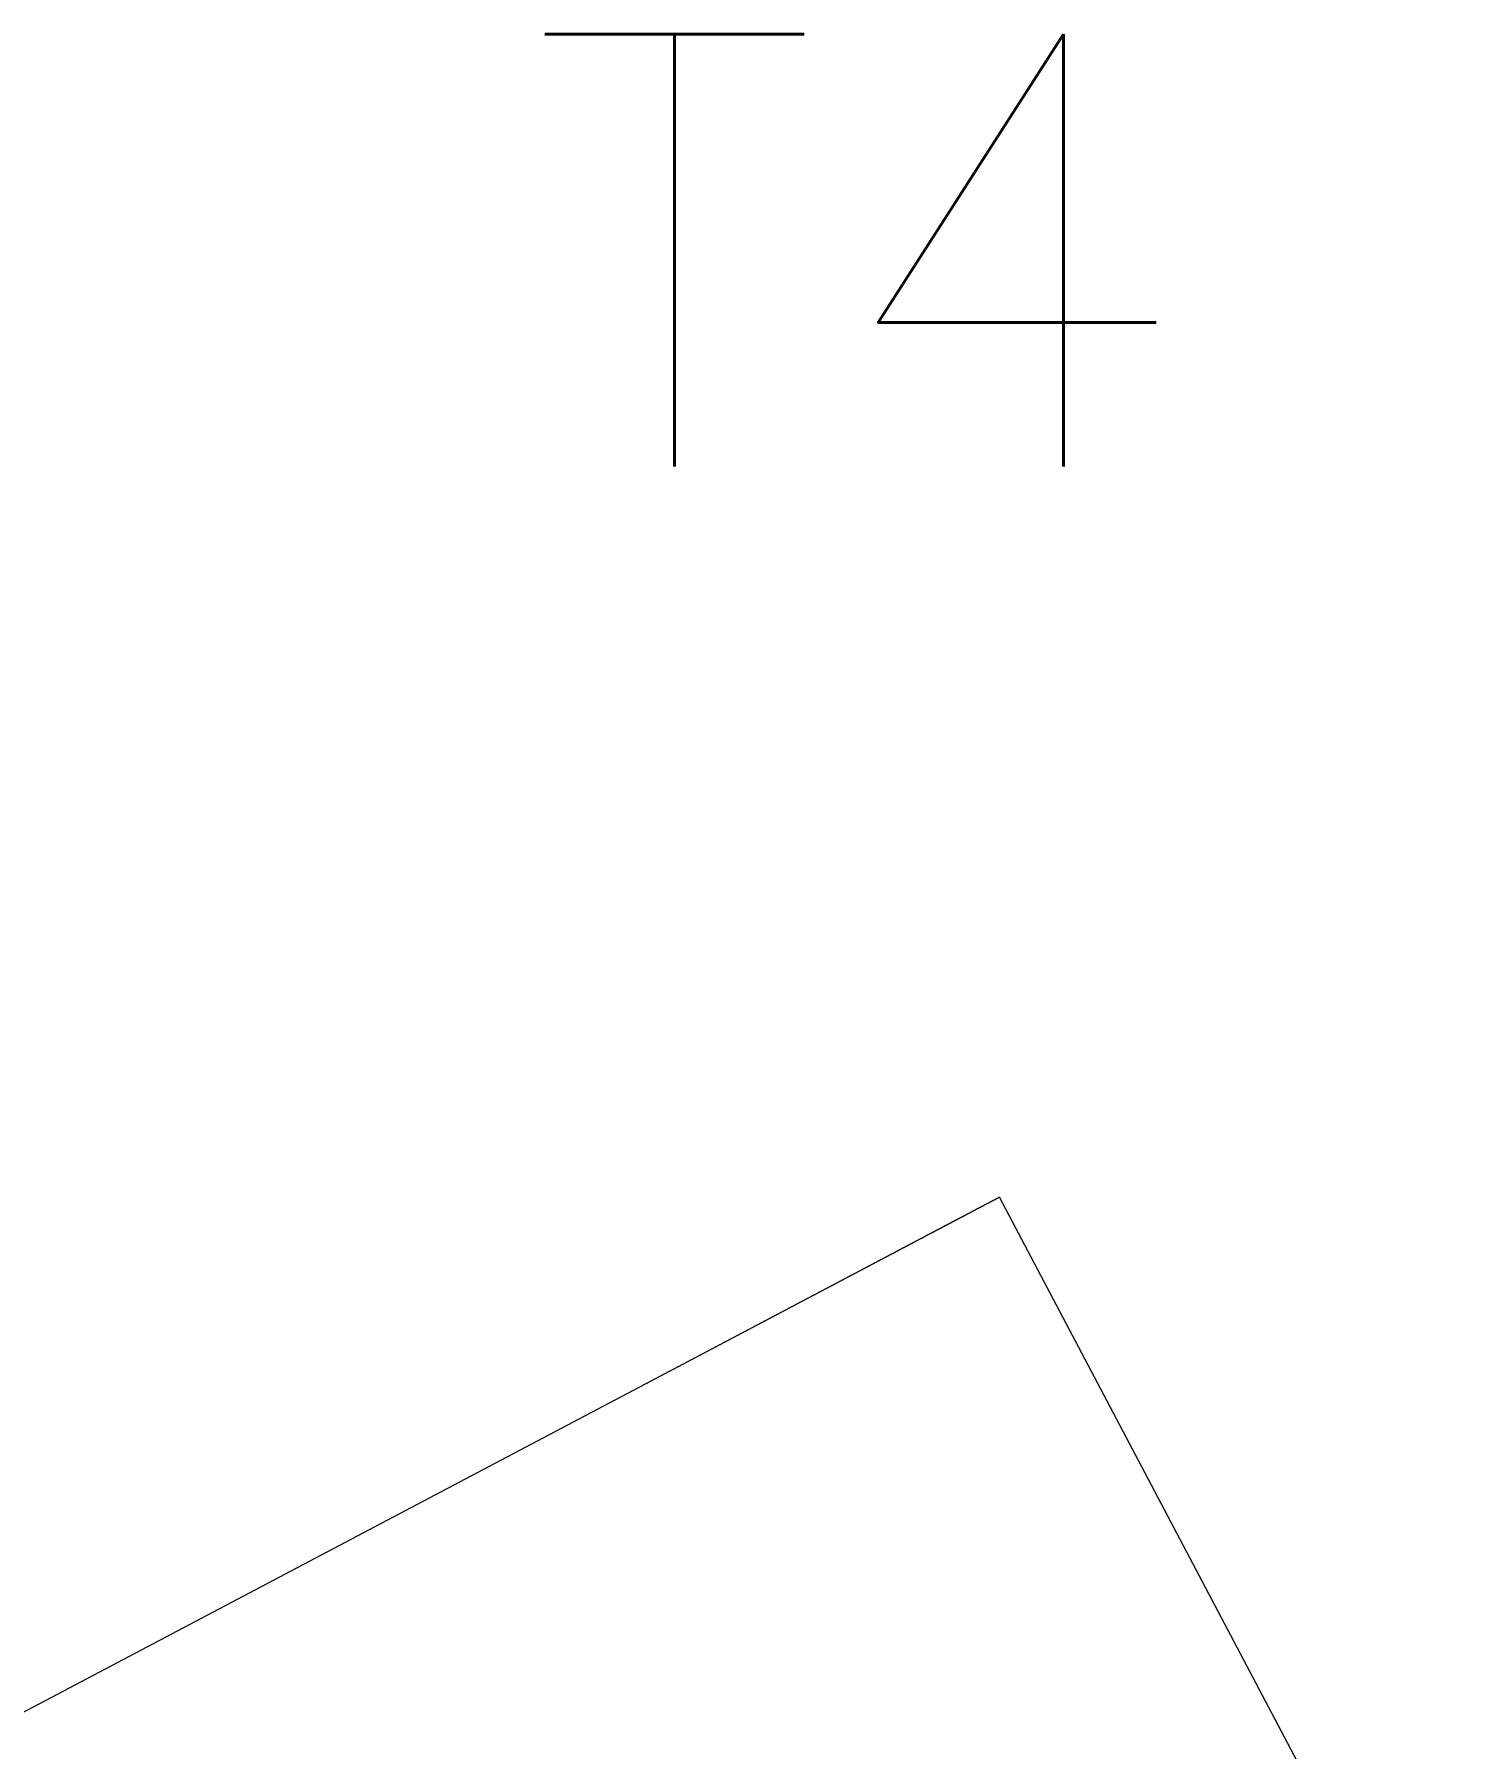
# Model space of a CAD drawing. Header units: millimetres. Extents: x 27525 to 1347740, y 16401 to 59429.
# Drawn here: x 648066.6 to 648426.6, y 35894.3 to 36322.7 of the extents above; entities that cross this region are included whole.
import ezdxf

# ---------------------------------------------------------------- set-up
doc = ezdxf.new("R2010")
doc.units = ezdxf.units.MM
doc.layers.add('ELETRICA', color=3, linetype='Continuous')
doc.layers.add('Mobiliário', color=151, linetype='Continuous', lineweight=9, plot=False)
doc.styles.get("Standard").update_dxf_attribs({"font": 'romans.shx'})

msp = doc.modelspace()

# ---------------------------------------------------------------- linework, layer by layer
at = {"layer": 'Mobiliário'}
for p, q in [((648687.401, 35312.977), (648307.79, 36032.127)), ((647821.615, 35775.494), (648219.355, 35985.445))]:
    msp.add_line(p, q, dxfattribs=at)
msp.add_lwpolyline([(648219.355, 35985.445), (648219.493, 35985.519), (648219.632, 35985.592), (648219.77, 35985.665), (648219.909, 35985.738), (648220.047, 35985.811), (648220.186, 35985.884), (648220.324, 35985.957), (648220.463, 35986.03), (648220.601, 35986.103), (648220.74, 35986.176), (648220.878, 35986.25), (648221.017, 35986.323), (648221.155, 35986.396), (648221.293, 35986.469), (648221.432, 35986.542), (648221.57, 35986.615), (648221.709, 35986.688), (648221.847, 35986.761), (648221.986, 35986.834), (648222.124, 35986.907), (648222.263, 35986.981), (648222.401, 35987.054), (648222.54, 35987.127), (648222.678, 35987.2), (648222.817, 35987.273), (648222.955, 35987.346), (648223.094, 35987.419), (648223.232, 35987.492), (648223.371, 35987.565), (648223.509, 35987.638), (648223.648, 35987.712), (648223.786, 35987.785), (648223.925, 35987.858), (648224.063, 35987.931), (648224.202, 35988.004), (648224.34, 35988.077), (648224.479, 35988.15), (648224.617, 35988.223), (648224.756, 35988.296), (648224.894, 35988.369), (648225.033, 35988.443), (648225.171, 35988.516), (648225.31, 35988.589), (648225.448, 35988.662), (648225.586, 35988.735), (648225.725, 35988.808), (648225.863, 35988.881), (648226.002, 35988.954), (648226.14, 35989.027), (648226.279, 35989.1), (648226.417, 35989.174), (648226.556, 35989.247), (648226.694, 35989.32), (648226.833, 35989.393), (648226.971, 35989.466), (648227.11, 35989.539), (648227.248, 35989.612), (648227.387, 35989.685), (648227.525, 35989.758), (648227.664, 35989.831), (648227.802, 35989.905), (648227.941, 35989.978), (648228.079, 35990.051), (648228.218, 35990.124), (648228.356, 35990.197), (648228.495, 35990.27), (648228.633, 35990.343), (648228.772, 35990.416), (648228.91, 35990.489), (648229.049, 35990.562), (648229.187, 35990.636), (648229.325, 35990.708), (648229.461, 35990.78), (648229.598, 35990.853), (648229.735, 35990.925), (648229.872, 35990.997), (648230.008, 35991.069), (648230.145, 35991.141), (648230.282, 35991.213), (648230.419, 35991.286), (648230.555, 35991.358), (648230.692, 35991.43), (648230.829, 35991.502), (648230.966, 35991.574), (648231.102, 35991.647), (648231.239, 35991.719), (648231.376, 35991.791), (648231.513, 35991.863), (648231.649, 35991.935), (648231.786, 35992.007), (648231.923, 35992.08), (648232.06, 35992.152), (648232.196, 35992.224), (648232.333, 35992.296), (648232.47, 35992.368), (648232.607, 35992.441), (648232.743, 35992.513), (648232.88, 35992.585), (648233.017, 35992.657), (648233.153, 35992.729), (648233.29, 35992.801), (648233.427, 35992.874), (648233.564, 35992.946), (648233.7, 35993.018), (648233.837, 35993.09), (648233.974, 35993.162), (648234.111, 35993.235), (648234.247, 35993.307), (648234.384, 35993.379), (648234.521, 35993.451), (648234.658, 35993.523), (648234.794, 35993.595), (648234.931, 35993.668), (648235.068, 35993.74), (648235.205, 35993.812), (648235.341, 35993.884), (648235.478, 35993.956), (648235.615, 35994.029), (648235.752, 35994.101), (648235.888, 35994.173), (648236.025, 35994.245), (648236.162, 35994.317), (648236.299, 35994.389), (648236.435, 35994.462), (648236.572, 35994.534), (648236.709, 35994.606), (648236.846, 35994.678), (648236.982, 35994.75), (648237.119, 35994.823), (648237.256, 35994.895), (648237.393, 35994.967), (648237.529, 35995.039), (648237.666, 35995.111), (648237.803, 35995.183), (648237.939, 35995.256), (648238.076, 35995.328), (648238.213, 35995.4), (648238.35, 35995.472), (648238.486, 35995.544), (648238.623, 35995.617), (648238.76, 35995.689), (648238.897, 35995.761), (648239.033, 35995.833), (648239.167, 35995.903), (648239.3, 35995.974), (648239.433, 35996.044), (648239.567, 35996.114), (648239.7, 35996.185), (648239.833, 35996.255), (648239.966, 35996.326), (648240.1, 35996.396), (648240.233, 35996.466), (648240.366, 35996.537), (648240.5, 35996.607), (648240.633, 35996.677), (648240.766, 35996.748), (648240.899, 35996.818), (648241.033, 35996.888), (648241.166, 35996.959), (648241.299, 35997.029), (648241.433, 35997.099), (648241.566, 35997.17), (648241.699, 35997.24), (648241.832, 35997.311), (648241.966, 35997.381), (648242.099, 35997.451), (648242.232, 35997.522), (648242.365, 35997.592), (648242.499, 35997.662), (648242.632, 35997.733), (648242.765, 35997.803), (648242.899, 35997.873), (648243.032, 35997.944), (648243.165, 35998.014), (648243.298, 35998.084), (648243.432, 35998.155), (648243.565, 35998.225), (648243.698, 35998.295), (648243.832, 35998.366), (648243.965, 35998.436), (648244.098, 35998.507), (648244.231, 35998.577), (648244.365, 35998.647), (648244.498, 35998.718), (648244.631, 35998.788), (648244.765, 35998.858), (648244.898, 35998.929), (648245.031, 35998.999), (648245.164, 35999.069), (648245.298, 35999.14), (648245.431, 35999.21), (648245.564, 35999.28), (648245.698, 35999.351), (648245.831, 35999.421), (648245.964, 35999.491), (648246.097, 35999.562), (648246.231, 35999.632), (648246.364, 35999.703), (648246.497, 35999.773), (648246.63, 35999.843), (648246.764, 35999.914), (648246.897, 35999.984), (648247.03, 36000.054), (648247.164, 36000.125), (648247.297, 36000.195), (648247.43, 36000.265), (648247.563, 36000.336), (648247.697, 36000.406), (648247.83, 36000.476), (648247.963, 36000.547), (648248.097, 36000.617), (648248.23, 36000.688), (648248.363, 36000.758), (648248.496, 36000.828), (648248.627, 36000.897), (648248.755, 36000.965), (648248.883, 36001.032), (648249.012, 36001.1), (648249.14, 36001.168), (648249.268, 36001.235), (648249.396, 36001.303), (648249.524, 36001.371), (648249.652, 36001.438), (648249.78, 36001.506), (648249.909, 36001.574), (648250.037, 36001.641), (648250.165, 36001.709), (648250.293, 36001.777), (648250.421, 36001.844), (648250.549, 36001.912), (648250.677, 36001.979), (648250.806, 36002.047), (648250.934, 36002.115), (648251.062, 36002.182), (648251.19, 36002.25), (648251.318, 36002.318), (648251.446, 36002.385), (648251.574, 36002.453), (648251.703, 36002.521), (648251.831, 36002.588), (648251.959, 36002.656), (648252.087, 36002.724), (648252.215, 36002.791), (648252.343, 36002.859), (648252.471, 36002.926), (648252.6, 36002.994), (648252.728, 36003.062), (648252.856, 36003.129), (648252.984, 36003.197), (648253.112, 36003.265), (648253.24, 36003.332), (648253.368, 36003.4), (648253.497, 36003.468), (648253.625, 36003.535), (648253.753, 36003.603), (648253.881, 36003.671), (648254.009, 36003.738), (648254.137, 36003.806), (648254.265, 36003.873), (648254.394, 36003.941), (648254.522, 36004.009), (648254.65, 36004.076), (648254.778, 36004.144), (648254.906, 36004.212), (648255.034, 36004.279), (648255.163, 36004.347), (648255.291, 36004.415), (648255.419, 36004.482), (648255.547, 36004.55), (648255.675, 36004.618), (648255.803, 36004.685), (648255.931, 36004.753), (648256.06, 36004.82), (648256.188, 36004.888), (648256.316, 36004.956), (648256.444, 36005.023), (648256.572, 36005.091), (648256.7, 36005.159), (648256.828, 36005.226), (648256.957, 36005.294), (648257.085, 36005.362), (648257.213, 36005.429), (648257.341, 36005.497), (648257.469, 36005.565), (648257.597, 36005.632), (648257.725, 36005.7), (648257.847, 36005.764), (648257.968, 36005.828), (648258.09, 36005.892), (648258.211, 36005.956), (648258.332, 36006.02), (648258.454, 36006.084), (648258.575, 36006.148), (648258.697, 36006.212), (648258.818, 36006.277), (648258.939, 36006.341), (648259.061, 36006.405), (648259.182, 36006.469), (648259.304, 36006.533), (648259.425, 36006.597), (648259.546, 36006.661), (648259.668, 36006.725), (648259.789, 36006.789), (648259.911, 36006.853), (648260.032, 36006.917), (648260.153, 36006.981), (648260.275, 36007.046), (648260.396, 36007.11), (648260.517, 36007.174), (648260.639, 36007.238), (648260.76, 36007.302), (648260.882, 36007.366), (648261.003, 36007.43), (648261.124, 36007.494), (648261.246, 36007.558), (648261.367, 36007.622), (648261.489, 36007.686), (648261.61, 36007.75), (648261.731, 36007.814), (648261.853, 36007.879), (648261.974, 36007.943), (648262.096, 36008.007), (648262.217, 36008.071), (648262.338, 36008.135), (648262.46, 36008.199), (648262.581, 36008.263), (648262.703, 36008.327), (648262.824, 36008.391), (648262.945, 36008.455), (648263.067, 36008.519), (648263.188, 36008.583), (648263.31, 36008.648), (648263.431, 36008.712), (648263.552, 36008.776), (648263.674, 36008.84), (648263.795, 36008.904), (648263.917, 36008.968), (648264.038, 36009.032), (648264.159, 36009.096), (648264.281, 36009.16), (648264.402, 36009.224), (648264.524, 36009.288), (648264.645, 36009.352), (648264.766, 36009.416), (648264.888, 36009.481), (648265.009, 36009.545), (648265.131, 36009.609), (648265.252, 36009.673), (648265.373, 36009.737), (648265.495, 36009.801), (648265.616, 36009.865), (648265.738, 36009.929), (648265.859, 36009.993), (648265.98, 36010.057), (648266.102, 36010.121), (648266.223, 36010.185), (648266.344, 36010.25), (648266.462, 36010.311), (648266.575, 36010.371), (648266.688, 36010.431), (648266.801, 36010.491), (648266.914, 36010.55), (648267.027, 36010.61), (648267.14, 36010.67), (648267.254, 36010.729), (648267.367, 36010.789), (648267.48, 36010.849), (648267.593, 36010.909), (648267.706, 36010.968), (648267.819, 36011.028), (648267.932, 36011.088), (648268.045, 36011.147), (648268.159, 36011.207), (648268.272, 36011.267), (648268.385, 36011.327), (648268.498, 36011.386), (648268.611, 36011.446), (648268.724, 36011.506), (648268.837, 36011.565), (648268.95, 36011.625), (648269.064, 36011.685), (648269.177, 36011.744), (648269.29, 36011.804), (648269.403, 36011.864), (648269.516, 36011.924), (648269.629, 36011.983), (648269.742, 36012.043), (648269.855, 36012.103), (648269.968, 36012.162), (648270.082, 36012.222), (648270.195, 36012.282), (648270.308, 36012.342), (648270.421, 36012.401), (648270.534, 36012.461), (648270.647, 36012.521), (648270.76, 36012.58), (648270.873, 36012.64), (648270.987, 36012.7), (648271.1, 36012.76), (648271.213, 36012.819), (648271.326, 36012.879), (648271.439, 36012.939), (648271.552, 36012.998), (648271.665, 36013.058), (648271.778, 36013.118), (648271.892, 36013.178), (648272.005, 36013.237), (648272.118, 36013.297), (648272.231, 36013.357), (648272.344, 36013.416), (648272.457, 36013.476), (648272.57, 36013.536), (648272.683, 36013.596), (648272.796, 36013.655), (648272.91, 36013.715), (648273.023, 36013.775), (648273.136, 36013.834), (648273.249, 36013.894), (648273.362, 36013.954), (648273.475, 36014.014), (648273.588, 36014.073), (648273.701, 36014.133), (648273.815, 36014.193), (648273.928, 36014.252), (648274.041, 36014.312), (648274.154, 36014.372), (648274.267, 36014.432), (648274.38, 36014.491), (648274.493, 36014.551), (648274.597, 36014.606), (648274.7, 36014.66), (648274.804, 36014.715), (648274.907, 36014.769), (648275.01, 36014.824), (648275.114, 36014.879), (648275.217, 36014.933), (648275.321, 36014.988), (648275.424, 36015.042), (648275.528, 36015.097), (648275.631, 36015.151), (648275.734, 36015.206), (648275.838, 36015.261), (648275.941, 36015.315), (648276.045, 36015.37), (648276.148, 36015.424), (648276.251, 36015.479), (648276.355, 36015.534), (648276.458, 36015.588), (648276.562, 36015.643), (648276.665, 36015.697), (648276.769, 36015.752), (648276.872, 36015.807), (648276.975, 36015.861), (648277.079, 36015.916), (648277.182, 36015.97), (648277.286, 36016.025), (648277.389, 36016.08), (648277.493, 36016.134), (648277.596, 36016.189), (648277.699, 36016.243), (648277.803, 36016.298), (648277.906, 36016.353), (648278.01, 36016.407), (648278.113, 36016.462), (648278.216, 36016.516), (648278.32, 36016.571), (648278.423, 36016.625), (648278.527, 36016.68), (648278.63, 36016.735), (648278.734, 36016.789), (648278.837, 36016.844), (648278.94, 36016.898), (648279.044, 36016.953), (648279.147, 36017.008), (648279.251, 36017.062), (648279.354, 36017.117), (648279.458, 36017.171), (648279.561, 36017.226), (648279.664, 36017.281), (648279.768, 36017.335), (648279.871, 36017.39), (648279.975, 36017.444), (648280.078, 36017.499), (648280.182, 36017.554), (648280.285, 36017.608), (648280.388, 36017.663), (648280.492, 36017.717), (648280.595, 36017.772), (648280.699, 36017.827), (648280.802, 36017.881), (648280.905, 36017.936), (648281.009, 36017.99), (648281.112, 36018.045), (648281.216, 36018.099), (648281.319, 36018.154), (648281.423, 36018.209), (648281.526, 36018.263), (648281.629, 36018.318), (648281.733, 36018.372), (648281.836, 36018.427), (648281.934, 36018.479), (648282.027, 36018.528), (648282.119, 36018.576), (648282.211, 36018.625), (648282.304, 36018.674), (648282.396, 36018.723), (648282.489, 36018.771), (648282.581, 36018.82), (648282.674, 36018.869), (648282.766, 36018.918), (648282.858, 36018.967), (648282.951, 36019.015), (648283.043, 36019.064), (648283.136, 36019.113), (648283.228, 36019.162), (648283.321, 36019.211), (648283.413, 36019.259), (648283.505, 36019.308), (648283.598, 36019.357), (648283.69, 36019.406), (648283.783, 36019.454), (648283.875, 36019.503), (648283.968, 36019.552), (648284.06, 36019.601), (648284.152, 36019.65), (648284.245, 36019.698), (648284.337, 36019.747), (648284.43, 36019.796), (648284.522, 36019.845), (648284.614, 36019.894), (648284.707, 36019.942), (648284.799, 36019.991), (648284.892, 36020.04), (648284.984, 36020.089), (648285.077, 36020.137), (648285.169, 36020.186), (648285.261, 36020.235), (648285.354, 36020.284), (648285.446, 36020.333), (648285.539, 36020.381), (648285.631, 36020.43), (648285.724, 36020.479), (648285.816, 36020.528), (648285.908, 36020.577), (648286.001, 36020.625), (648286.093, 36020.674), (648286.186, 36020.723), (648286.278, 36020.772), (648286.371, 36020.82), (648286.463, 36020.869), (648286.555, 36020.918), (648286.648, 36020.967), (648286.74, 36021.016), (648286.833, 36021.064), (648286.925, 36021.113), (648287.018, 36021.162), (648287.11, 36021.211), (648287.202, 36021.26), (648287.295, 36021.308), (648287.387, 36021.357), (648287.48, 36021.406), (648287.572, 36021.455), (648287.664, 36021.504), (648287.757, 36021.552), (648287.849, 36021.601), (648287.942, 36021.65), (648288.034, 36021.699), (648288.127, 36021.747), (648288.219, 36021.796), (648288.311, 36021.845), (648288.404, 36021.894), (648288.496, 36021.943), (648288.577, 36021.985), (648288.657, 36022.027), (648288.737, 36022.07), (648288.817, 36022.112), (648288.898, 36022.154), (648288.978, 36022.197), (648289.058, 36022.239), (648289.138, 36022.282), (648289.219, 36022.324), (648289.299, 36022.366), (648289.379, 36022.409), (648289.459, 36022.451), (648289.54, 36022.493), (648289.62, 36022.536), (648289.7, 36022.578), (648289.781, 36022.62), (648289.861, 36022.663), (648289.941, 36022.705), (648290.021, 36022.748), (648290.102, 36022.79), (648290.182, 36022.832), (648290.262, 36022.875), (648290.342, 36022.917), (648290.423, 36022.959), (648290.503, 36023.002), (648290.583, 36023.044), (648290.663, 36023.087), (648290.744, 36023.129), (648290.824, 36023.171), (648290.904, 36023.214), (648290.984, 36023.256), (648291.065, 36023.298), (648291.145, 36023.341), (648291.225, 36023.383), (648291.306, 36023.425), (648291.386, 36023.468), (648291.466, 36023.51), (648291.546, 36023.553), (648291.627, 36023.595), (648291.707, 36023.637), (648291.787, 36023.68), (648291.867, 36023.722), (648291.948, 36023.764), (648292.028, 36023.807), (648292.108, 36023.849), (648292.188, 36023.892), (648292.269, 36023.934), (648292.349, 36023.976), (648292.429, 36024.019), (648292.509, 36024.061), (648292.59, 36024.103), (648292.67, 36024.146), (648292.75, 36024.188), (648292.831, 36024.23), (648292.911, 36024.273), (648292.991, 36024.315), (648293.071, 36024.358), (648293.152, 36024.4), (648293.232, 36024.442), (648293.312, 36024.485), (648293.392, 36024.527), (648293.473, 36024.569), (648293.553, 36024.612), (648293.633, 36024.654), (648293.713, 36024.697), (648293.794, 36024.739), (648293.874, 36024.781), (648293.954, 36024.824), (648294.034, 36024.866), (648294.115, 36024.908), (648294.195, 36024.951), (648294.269, 36024.99), (648294.336, 36025.025), (648294.403, 36025.06), (648294.47, 36025.096), (648294.537, 36025.131), (648294.604, 36025.167), (648294.671, 36025.202), (648294.738, 36025.238), (648294.805, 36025.273), (648294.873, 36025.308), (648294.94, 36025.344), (648295.007, 36025.379), (648295.074, 36025.415), (648295.141, 36025.45), (648295.208, 36025.485), (648295.275, 36025.521), (648295.342, 36025.556), (648295.409, 36025.592), (648295.476, 36025.627), (648295.543, 36025.662), (648295.611, 36025.698), (648295.678, 36025.733), (648295.745, 36025.769), (648295.812, 36025.804), (648295.879, 36025.84), (648295.946, 36025.875), (648296.013, 36025.91), (648296.08, 36025.946), (648296.147, 36025.981), (648296.214, 36026.017), (648296.281, 36026.052), (648296.349, 36026.087), (648296.416, 36026.123), (648296.483, 36026.158), (648296.55, 36026.194), (648296.617, 36026.229), (648296.684, 36026.265), (648296.751, 36026.3), (648296.818, 36026.335), (648296.885, 36026.371), (648296.952, 36026.406), (648297.019, 36026.442), (648297.087, 36026.477), (648297.154, 36026.512), (648297.221, 36026.548), (648297.288, 36026.583), (648297.355, 36026.619), (648297.422, 36026.654), (648297.489, 36026.69), (648297.556, 36026.725), (648297.623, 36026.76), (648297.69, 36026.796), (648297.758, 36026.831), (648297.825, 36026.867), (648297.892, 36026.902), (648297.959, 36026.937), (648298.026, 36026.973), (648298.093, 36027.008), (648298.16, 36027.044), (648298.227, 36027.079), (648298.294, 36027.115), (648298.361, 36027.15), (648298.428, 36027.185), (648298.496, 36027.221), (648298.563, 36027.256), (648298.63, 36027.292), (648298.697, 36027.327), (648298.764, 36027.362), (648298.831, 36027.398), (648298.898, 36027.433), (648298.965, 36027.469), (648299.032, 36027.504), (648299.085, 36027.532), (648299.138, 36027.56), (648299.192, 36027.588), (648299.245, 36027.616), (648299.298, 36027.644), (648299.351, 36027.672), (648299.404, 36027.7), (648299.457, 36027.728), (648299.51, 36027.756), (648299.563, 36027.784), (648299.616, 36027.812), (648299.669, 36027.84), (648299.722, 36027.868), (648299.775, 36027.896), (648299.828, 36027.924), (648299.882, 36027.952), (648299.935, 36027.98), (648299.988, 36028.008), (648300.041, 36028.036), (648300.094, 36028.064), (648300.147, 36028.093), (648300.2, 36028.121), (648300.253, 36028.149), (648300.306, 36028.177), (648300.359, 36028.205), (648300.412, 36028.233), (648300.465, 36028.261), (648300.518, 36028.289), (648300.572, 36028.317), (648300.625, 36028.345), (648300.678, 36028.373), (648300.731, 36028.401), (648300.784, 36028.429), (648300.837, 36028.457), (648300.89, 36028.485), (648300.943, 36028.513), (648300.996, 36028.541), (648301.049, 36028.569), (648301.102, 36028.597), (648301.155, 36028.625), (648301.209, 36028.653), (648301.262, 36028.681), (648301.315, 36028.709), (648301.368, 36028.737), (648301.421, 36028.765), (648301.474, 36028.793), (648301.527, 36028.821), (648301.58, 36028.849), (648301.633, 36028.877), (648301.686, 36028.905), (648301.739, 36028.933), (648301.792, 36028.961), (648301.845, 36028.989), (648301.899, 36029.017), (648301.952, 36029.045), (648302.005, 36029.073), (648302.058, 36029.101), (648302.111, 36029.129), (648302.164, 36029.157), (648302.217, 36029.185), (648302.27, 36029.213), (648302.323, 36029.241), (648302.376, 36029.269), (648302.429, 36029.297), (648302.482, 36029.325), (648302.535, 36029.353), (648302.589, 36029.381), (648302.642, 36029.409), (648302.695, 36029.437), (648302.748, 36029.465), (648302.801, 36029.493), (648302.847, 36029.518), (648302.885, 36029.538), (648302.923, 36029.558), (648302.962, 36029.578), (648303, 36029.599), (648303.039, 36029.619), (648303.077, 36029.639), (648303.115, 36029.659), (648303.154, 36029.68), (648303.192, 36029.7), (648303.231, 36029.72), (648303.269, 36029.741), (648303.307, 36029.761), (648303.346, 36029.781), (648303.384, 36029.801), (648303.423, 36029.822), (648303.461, 36029.842), (648303.499, 36029.862), (648303.538, 36029.882), (648303.576, 36029.903), (648303.615, 36029.923), (648303.653, 36029.943), (648303.691, 36029.963), (648303.73, 36029.984), (648303.768, 36030.004), (648303.807, 36030.024), (648303.845, 36030.045), (648303.883, 36030.065), (648303.922, 36030.085), (648303.96, 36030.105), (648303.999, 36030.126), (648304.037, 36030.146), (648304.075, 36030.166), (648304.114, 36030.186), (648304.152, 36030.207), (648304.191, 36030.227), (648304.229, 36030.247), (648304.267, 36030.268), (648304.306, 36030.288), (648304.344, 36030.308), (648304.383, 36030.328), (648304.421, 36030.349), (648304.459, 36030.369), (648304.498, 36030.389), (648304.536, 36030.409), (648304.575, 36030.43), (648304.613, 36030.45), (648304.651, 36030.47), (648304.69, 36030.49), (648304.728, 36030.511), (648304.767, 36030.531), (648304.805, 36030.551), (648304.843, 36030.572), (648304.882, 36030.592), (648304.92, 36030.612), (648304.959, 36030.632), (648304.997, 36030.653), (648305.035, 36030.673), (648305.074, 36030.693), (648305.112, 36030.713), (648305.15, 36030.734), (648305.189, 36030.754), (648305.227, 36030.774), (648305.266, 36030.794), (648305.304, 36030.815), (648305.342, 36030.835), (648305.381, 36030.855), (648305.419, 36030.876), (648305.458, 36030.896), (648305.496, 36030.916), (648305.534, 36030.936), (648305.573, 36030.957), (648305.596, 36030.969), (648305.619, 36030.981), (648305.643, 36030.993), (648305.666, 36031.006), (648305.689, 36031.018), (648305.712, 36031.03), (648305.736, 36031.042), (648305.759, 36031.055), (648305.782, 36031.067), (648305.805, 36031.079), (648305.828, 36031.092), (648305.852, 36031.104), (648305.875, 36031.116), (648305.898, 36031.128), (648305.921, 36031.141), (648305.945, 36031.153), (648305.968, 36031.165), (648305.991, 36031.177), (648306.014, 36031.19), (648306.038, 36031.202), (648306.061, 36031.214), (648306.084, 36031.226), (648306.107, 36031.239), (648306.13, 36031.251), (648306.154, 36031.263), (648306.177, 36031.276), (648306.2, 36031.288), (648306.223, 36031.3), (648306.247, 36031.312), (648306.27, 36031.325), (648306.293, 36031.337), (648306.316, 36031.349), (648306.34, 36031.361), (648306.363, 36031.374), (648306.386, 36031.386), (648306.409, 36031.398), (648306.433, 36031.41), (648306.456, 36031.423), (648306.479, 36031.435), (648306.502, 36031.447), (648306.525, 36031.459), (648306.549, 36031.472), (648306.572, 36031.484), (648306.595, 36031.496), (648306.618, 36031.509), (648306.642, 36031.521), (648306.665, 36031.533), (648306.688, 36031.545), (648306.711, 36031.558), (648306.735, 36031.57), (648306.758, 36031.582), (648306.781, 36031.594), (648306.804, 36031.607), (648306.827, 36031.619), (648306.851, 36031.631), (648306.874, 36031.643), (648306.897, 36031.656), (648306.92, 36031.668), (648306.944, 36031.68), (648306.967, 36031.692), (648306.99, 36031.705), (648307.013, 36031.717), (648307.037, 36031.729), (648307.06, 36031.742), (648307.083, 36031.754), (648307.106, 36031.766), (648307.13, 36031.778), (648307.153, 36031.791), (648307.176, 36031.803), (648307.199, 36031.815), (648307.222, 36031.827), (648307.238, 36031.836), (648307.246, 36031.84), (648307.254, 36031.844), (648307.261, 36031.848), (648307.269, 36031.852), (648307.277, 36031.856), (648307.285, 36031.86), (648307.292, 36031.864), (648307.3, 36031.868), (648307.308, 36031.873), (648307.316, 36031.877), (648307.324, 36031.881), (648307.331, 36031.885), (648307.339, 36031.889), (648307.347, 36031.893), (648307.355, 36031.897), (648307.362, 36031.901), (648307.37, 36031.905), (648307.378, 36031.909), (648307.386, 36031.914), (648307.393, 36031.918), (648307.401, 36031.922), (648307.409, 36031.926), (648307.417, 36031.93), (648307.425, 36031.934), (648307.432, 36031.938), (648307.44, 36031.942), (648307.448, 36031.946), (648307.456, 36031.951), (648307.463, 36031.955), (648307.471, 36031.959), (648307.479, 36031.963), (648307.487, 36031.967), (648307.495, 36031.971), (648307.502, 36031.975), (648307.51, 36031.979), (648307.518, 36031.983), (648307.526, 36031.987), (648307.533, 36031.992), (648307.541, 36031.996), (648307.549, 36032), (648307.557, 36032.004), (648307.565, 36032.008), (648307.572, 36032.012), (648307.58, 36032.016), (648307.588, 36032.02), (648307.596, 36032.024), (648307.603, 36032.029), (648307.611, 36032.033), (648307.619, 36032.037), (648307.627, 36032.041), (648307.635, 36032.045), (648307.642, 36032.049), (648307.65, 36032.053), (648307.658, 36032.057), (648307.666, 36032.061), (648307.673, 36032.065), (648307.681, 36032.07), (648307.689, 36032.074), (648307.697, 36032.078), (648307.705, 36032.082), (648307.712, 36032.086), (648307.72, 36032.09), (648307.728, 36032.094), (648307.736, 36032.098), (648307.743, 36032.102), (648307.751, 36032.107), (648307.759, 36032.111), (648307.767, 36032.115), (648307.775, 36032.119), (648307.782, 36032.123), (648307.79, 36032.127)], dxfattribs=at)

# ---------------------------------------------------------------- texts
at = {"layer": 'ELETRICA'}
msp.add_text('T4', height=108, dxfattribs=at).set_placement((648189.574, 36214.721))

doc.saveas('drawing.dxf')
